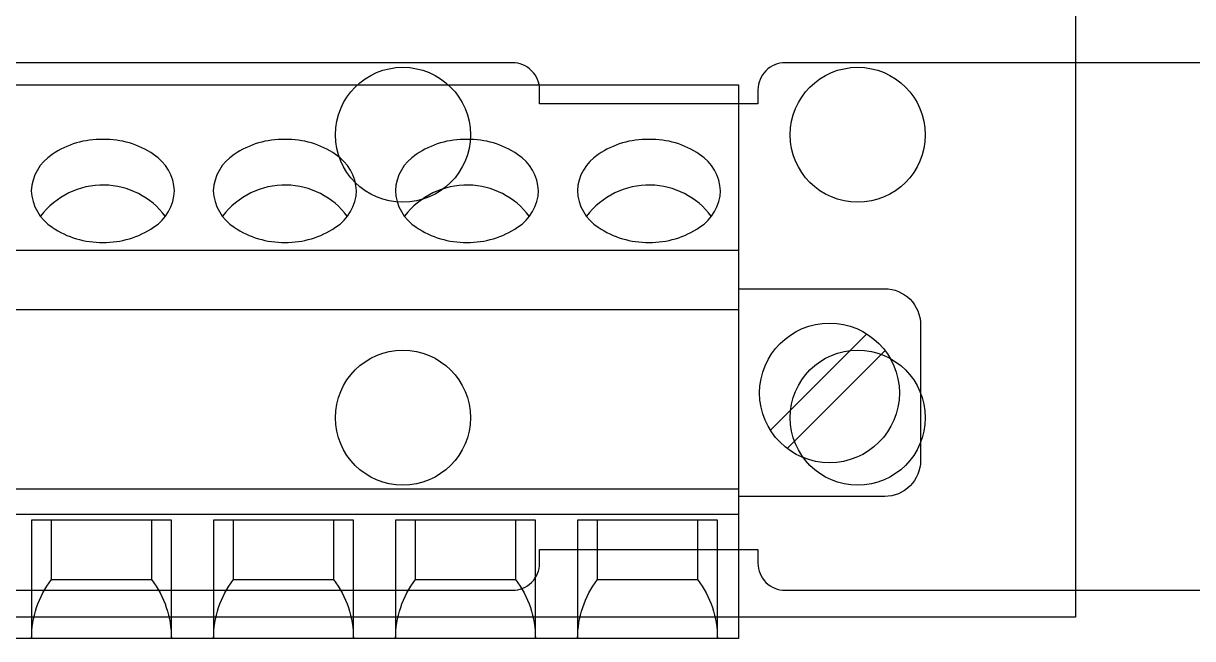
# Model space of a CAD drawing. Extents: x 0.5 to 35.5, y 0.5 to 23.5.
# Drawn here: x 30.141 to 31.426, y 8.076 to 8.752 of the extents above; entities that cross this region are included whole.
import ezdxf

# ---------------------------------------------------------------- set-up
doc = ezdxf.new("R2010")
doc.units = 0
doc.header["$MEASUREMENT"] = 0
for name, color, linetype in [('4_01__0-__EMPTY', 7, 'CONTINUOUS'), ('4_02__B-___3__DI___4__DO__', 7, 'CONTINUOUS'), ('4_03__1-___4__DI___4__DO__', 7, 'CONTINUOUS'), ('4_04__C-___4__DI___4__DO__', 7, 'CONTINUOUS'), ('4_05__D-___4__DI___3__DO__', 7, 'CONTINUOUS'), ('4_06__2A___8__FORM_A_DO', 7, 'CONTINUOUS'), ('4_07__2B___8__FORM_B_DO', 7, 'CONTINUOUS'), ('4_08__2C___8__DO__6__FORM_', 7, 'CONTINUOUS'), ('4_09__2D___8__DO__2__FORM_', 7, 'CONTINUOUS'), ('4_10__2G___8__DO__4__FORM_', 7, 'CONTINUOUS'), ('4_11__3-___8__DI', 7, 'CONTINUOUS'), ('4_12__4-___14__DI', 7, 'CONTINUOUS'), ('4_13__5-___8__AI', 7, 'CONTINUOUS'), ('4_14__6-___4__AI____4__AO', 7, 'CONTINUOUS'), ('4_15__77___8__AFDI', 7, 'CONTINUOUS')]:
    doc.layers.add(name, color=color, linetype=linetype)

msp = doc.modelspace()

# ---------------------------------------------------------------- linework, layer by layer
at = {"layer": '4_01__0-__EMPTY'}
for points in [[(31.8733, 8.7087), (30.9781, 8.7087, 0.414214), (30.9482, 8.6788), (30.9482, 8.6637), (30.7082, 8.6637), (30.7082, 8.6788, 0.414214), (30.6783, 8.7087), (29.7131, 8.7087, 0.414214)], [(29.7131, 8.1287), (30.6783, 8.1287, 0.414214), (30.7082, 8.1585), (30.7082, 8.1737), (30.9482, 8.1737), (30.9482, 8.1585, 0.414214), (30.9781, 8.1287), (31.8733, 8.1287, 0.414214)]]:
    msp.add_lwpolyline(points, format="xyb", dxfattribs=at)
at = {"layer": '4_02__B-___3__DI___4__DO__'}
msp.add_lwpolyline([(30.9268, 8.6843), (30.9268, 8.0756), (29.3268, 8.0756), (29.3268, 8.6843)], close=True, dxfattribs=at)
for points in [[(30.2841, 8.6079, 0.154167), (30.2284, 8.6245, 0.154167), (30.1727, 8.6079, 0.244062), (30.1497, 8.5679, 0.244061), (30.1727, 8.5278, 0.154167), (30.2284, 8.5112, 0.154167), (30.2841, 8.5278, 0.24406), (30.3071, 8.5679, 0.236767)], [(30.4841, 8.6079, 0.154167), (30.4284, 8.6245, 0.154167), (30.3727, 8.6079, 0.244062), (30.3497, 8.5679, 0.244061), (30.3727, 8.5278, 0.154167), (30.4284, 8.5112, 0.154167), (30.4841, 8.5278, 0.24406), (30.5071, 8.5679, 0.236767)], [(30.6841, 8.6079, 0.154167), (30.6284, 8.6245, 0.154167), (30.5727, 8.6079, 0.244062), (30.5497, 8.5679, 0.244061), (30.5727, 8.5278, 0.154167), (30.6284, 8.5112, 0.154167), (30.6841, 8.5278, 0.24406), (30.7071, 8.5679, 0.236767)], [(30.8841, 8.6079, 0.154167), (30.8284, 8.6245, 0.154167), (30.7727, 8.6079, 0.244062), (30.7497, 8.5679, 0.244061), (30.7727, 8.5278, 0.154167), (30.8284, 8.5112, 0.154167), (30.8841, 8.5278, 0.24406), (30.9071, 8.5679, 0.236767)]]:
    msp.add_lwpolyline(points, format="xyb", close=True, dxfattribs=at)
for points in [[(30.2972, 8.54, 0.005828), (30.2969, 8.54, 0.231198), (30.23, 8.5742, 0.240907), (30.1599, 8.54, 0.001746), (30.1597, 8.5398)], [(30.4972, 8.54, 0.005828), (30.4969, 8.54, 0.231198), (30.43, 8.5742, 0.240907), (30.3599, 8.54, 0.001746), (30.3597, 8.5398)], [(30.6972, 8.54, 0.005828), (30.6969, 8.54, 0.231198), (30.63, 8.5742, 0.240907), (30.5599, 8.54, 0.001746), (30.5597, 8.5398)], [(30.8972, 8.54, 0.005828), (30.8969, 8.54, 0.231198), (30.83, 8.5742, 0.240907), (30.7599, 8.54, 0.001746), (30.7597, 8.5398)], [(30.9268, 8.4602), (31.0874, 8.4602, -0.414214), (31.1268, 8.4208), (31.1268, 8.2713, -0.414214), (31.0875, 8.2319), (30.9268, 8.2319)], [(30.2819, 8.2057), (30.2819, 8.1406, -0.162987), (30.3036, 8.0756), (30.3036, 8.2057), (30.15, 8.2057), (30.15, 8.0756, -0.162853), (30.1717, 8.1406), (30.2819, 8.1406)], [(30.4819, 8.2057), (30.4819, 8.1406, -0.162987), (30.5036, 8.0756), (30.5036, 8.2057), (30.35, 8.2057), (30.35, 8.0756, -0.162853), (30.3717, 8.1406), (30.4819, 8.1406)], [(30.6819, 8.2057), (30.6819, 8.1406, -0.162987), (30.7036, 8.0756), (30.7036, 8.2057), (30.55, 8.2057), (30.55, 8.0756, -0.162853), (30.5717, 8.1406), (30.6819, 8.1406)], [(30.8819, 8.2057), (30.8819, 8.1406, -0.162987), (30.9036, 8.0756), (30.9036, 8.2057), (30.75, 8.2057), (30.75, 8.0756, -0.162853), (30.7717, 8.1406), (30.8819, 8.1406)]]:
    msp.add_lwpolyline(points, format="xyb", dxfattribs=at)
for points in [[(29.3268, 8.5028), (30.9268, 8.5028)], [(29.3268, 8.4373), (30.9268, 8.4373)], [(30.9619, 8.3047), (31.0679, 8.4106)], [(30.9803, 8.2847), (31.0879, 8.3922)], [(29.3268, 8.2402), (30.9268, 8.2402)], [(29.3268, 8.2124), (30.9268, 8.2124)], [(30.1717, 8.1406), (30.1717, 8.2057)], [(30.3717, 8.1406), (30.3717, 8.2057)], [(30.5717, 8.1406), (30.5717, 8.2057)], [(30.7717, 8.1406), (30.7717, 8.2057)]]:
    msp.add_lwpolyline(points, dxfattribs=at)
msp.add_circle((31.0268, 8.3457), 0.0768, dxfattribs=at)
at = {"layer": '4_03__1-___4__DI___4__DO__'}
msp.add_lwpolyline([(30.9268, 8.6843), (30.9268, 8.0756), (29.3268, 8.0756), (29.3268, 8.6843)], close=True, dxfattribs=at)
for points in [[(30.2841, 8.6079, 0.154167), (30.2284, 8.6245, 0.154167), (30.1727, 8.6079, 0.244062), (30.1497, 8.5679, 0.244061), (30.1727, 8.5278, 0.154167), (30.2284, 8.5112, 0.154167), (30.2841, 8.5278, 0.24406), (30.3071, 8.5679, 0.236767)], [(30.4841, 8.6079, 0.154167), (30.4284, 8.6245, 0.154167), (30.3727, 8.6079, 0.244062), (30.3497, 8.5679, 0.244061), (30.3727, 8.5278, 0.154167), (30.4284, 8.5112, 0.154167), (30.4841, 8.5278, 0.24406), (30.5071, 8.5679, 0.236767)], [(30.6841, 8.6079, 0.154167), (30.6284, 8.6245, 0.154167), (30.5727, 8.6079, 0.244062), (30.5497, 8.5679, 0.244061), (30.5727, 8.5278, 0.154167), (30.6284, 8.5112, 0.154167), (30.6841, 8.5278, 0.24406), (30.7071, 8.5679, 0.236767)], [(30.8841, 8.6079, 0.154167), (30.8284, 8.6245, 0.154167), (30.7727, 8.6079, 0.244062), (30.7497, 8.5679, 0.244061), (30.7727, 8.5278, 0.154167), (30.8284, 8.5112, 0.154167), (30.8841, 8.5278, 0.24406), (30.9071, 8.5679, 0.236767)]]:
    msp.add_lwpolyline(points, format="xyb", close=True, dxfattribs=at)
for points in [[(30.2972, 8.54, 0.005828), (30.2969, 8.54, 0.231198), (30.23, 8.5742, 0.240907), (30.1599, 8.54, 0.001746), (30.1597, 8.5398)], [(30.4972, 8.54, 0.005828), (30.4969, 8.54, 0.231198), (30.43, 8.5742, 0.240907), (30.3599, 8.54, 0.001746), (30.3597, 8.5398)], [(30.6972, 8.54, 0.005828), (30.6969, 8.54, 0.231198), (30.63, 8.5742, 0.240907), (30.5599, 8.54, 0.001746), (30.5597, 8.5398)], [(30.8972, 8.54, 0.005828), (30.8969, 8.54, 0.231198), (30.83, 8.5742, 0.240907), (30.7599, 8.54, 0.001746), (30.7597, 8.5398)], [(30.9268, 8.4602), (31.0874, 8.4602, -0.414214), (31.1268, 8.4208), (31.1268, 8.2713, -0.414214), (31.0875, 8.2319), (30.9268, 8.2319)], [(30.2819, 8.2057), (30.2819, 8.1406, -0.162987), (30.3036, 8.0756), (30.3036, 8.2057), (30.15, 8.2057), (30.15, 8.0756, -0.162853), (30.1717, 8.1406), (30.2819, 8.1406)], [(30.4819, 8.2057), (30.4819, 8.1406, -0.162987), (30.5036, 8.0756), (30.5036, 8.2057), (30.35, 8.2057), (30.35, 8.0756, -0.162853), (30.3717, 8.1406), (30.4819, 8.1406)], [(30.6819, 8.2057), (30.6819, 8.1406, -0.162987), (30.7036, 8.0756), (30.7036, 8.2057), (30.55, 8.2057), (30.55, 8.0756, -0.162853), (30.5717, 8.1406), (30.6819, 8.1406)], [(30.8819, 8.2057), (30.8819, 8.1406, -0.162987), (30.9036, 8.0756), (30.9036, 8.2057), (30.75, 8.2057), (30.75, 8.0756, -0.162853), (30.7717, 8.1406), (30.8819, 8.1406)]]:
    msp.add_lwpolyline(points, format="xyb", dxfattribs=at)
for points in [[(29.3268, 8.5028), (30.9268, 8.5028)], [(29.3268, 8.4373), (30.9268, 8.4373)], [(30.9619, 8.3047), (31.0679, 8.4106)], [(30.9803, 8.2847), (31.0879, 8.3922)], [(29.3268, 8.2402), (30.9268, 8.2402)], [(29.3268, 8.2124), (30.9268, 8.2124)], [(30.1717, 8.1406), (30.1717, 8.2057)], [(30.3717, 8.1406), (30.3717, 8.2057)], [(30.5717, 8.1406), (30.5717, 8.2057)], [(30.7717, 8.1406), (30.7717, 8.2057)]]:
    msp.add_lwpolyline(points, dxfattribs=at)
msp.add_circle((31.0268, 8.3457), 0.0768, dxfattribs=at)
at = {"layer": '4_04__C-___4__DI___4__DO__'}
msp.add_lwpolyline([(30.9268, 8.6843), (30.9268, 8.0756), (29.3268, 8.0756), (29.3268, 8.6843)], close=True, dxfattribs=at)
for points in [[(30.2841, 8.6079, 0.154167), (30.2284, 8.6245, 0.154167), (30.1727, 8.6079, 0.244062), (30.1497, 8.5679, 0.244061), (30.1727, 8.5278, 0.154167), (30.2284, 8.5112, 0.154167), (30.2841, 8.5278, 0.24406), (30.3071, 8.5679, 0.236767)], [(30.4841, 8.6079, 0.154167), (30.4284, 8.6245, 0.154167), (30.3727, 8.6079, 0.244062), (30.3497, 8.5679, 0.244061), (30.3727, 8.5278, 0.154167), (30.4284, 8.5112, 0.154167), (30.4841, 8.5278, 0.24406), (30.5071, 8.5679, 0.236767)], [(30.6841, 8.6079, 0.154167), (30.6284, 8.6245, 0.154167), (30.5727, 8.6079, 0.244062), (30.5497, 8.5679, 0.244061), (30.5727, 8.5278, 0.154167), (30.6284, 8.5112, 0.154167), (30.6841, 8.5278, 0.24406), (30.7071, 8.5679, 0.236767)], [(30.8841, 8.6079, 0.154167), (30.8284, 8.6245, 0.154167), (30.7727, 8.6079, 0.244062), (30.7497, 8.5679, 0.244061), (30.7727, 8.5278, 0.154167), (30.8284, 8.5112, 0.154167), (30.8841, 8.5278, 0.24406), (30.9071, 8.5679, 0.236767)]]:
    msp.add_lwpolyline(points, format="xyb", close=True, dxfattribs=at)
for points in [[(30.2972, 8.54, 0.005828), (30.2969, 8.54, 0.231198), (30.23, 8.5742, 0.240907), (30.1599, 8.54, 0.001746), (30.1597, 8.5398)], [(30.4972, 8.54, 0.005828), (30.4969, 8.54, 0.231198), (30.43, 8.5742, 0.240907), (30.3599, 8.54, 0.001746), (30.3597, 8.5398)], [(30.6972, 8.54, 0.005828), (30.6969, 8.54, 0.231198), (30.63, 8.5742, 0.240907), (30.5599, 8.54, 0.001746), (30.5597, 8.5398)], [(30.8972, 8.54, 0.005828), (30.8969, 8.54, 0.231198), (30.83, 8.5742, 0.240907), (30.7599, 8.54, 0.001746), (30.7597, 8.5398)], [(30.9268, 8.4602), (31.0874, 8.4602, -0.414214), (31.1268, 8.4208), (31.1268, 8.2713, -0.414214), (31.0875, 8.2319), (30.9268, 8.2319)], [(30.2819, 8.2057), (30.2819, 8.1406, -0.162987), (30.3036, 8.0756), (30.3036, 8.2057), (30.15, 8.2057), (30.15, 8.0756, -0.162853), (30.1717, 8.1406), (30.2819, 8.1406)], [(30.4819, 8.2057), (30.4819, 8.1406, -0.162987), (30.5036, 8.0756), (30.5036, 8.2057), (30.35, 8.2057), (30.35, 8.0756, -0.162853), (30.3717, 8.1406), (30.4819, 8.1406)], [(30.6819, 8.2057), (30.6819, 8.1406, -0.162987), (30.7036, 8.0756), (30.7036, 8.2057), (30.55, 8.2057), (30.55, 8.0756, -0.162853), (30.5717, 8.1406), (30.6819, 8.1406)], [(30.8819, 8.2057), (30.8819, 8.1406, -0.162987), (30.9036, 8.0756), (30.9036, 8.2057), (30.75, 8.2057), (30.75, 8.0756, -0.162853), (30.7717, 8.1406), (30.8819, 8.1406)]]:
    msp.add_lwpolyline(points, format="xyb", dxfattribs=at)
for points in [[(29.3268, 8.5028), (30.9268, 8.5028)], [(29.3268, 8.4373), (30.9268, 8.4373)], [(30.9619, 8.3047), (31.0679, 8.4106)], [(30.9803, 8.2847), (31.0879, 8.3922)], [(29.3268, 8.2402), (30.9268, 8.2402)], [(29.3268, 8.2124), (30.9268, 8.2124)], [(30.1717, 8.1406), (30.1717, 8.2057)], [(30.3717, 8.1406), (30.3717, 8.2057)], [(30.5717, 8.1406), (30.5717, 8.2057)], [(30.7717, 8.1406), (30.7717, 8.2057)]]:
    msp.add_lwpolyline(points, dxfattribs=at)
msp.add_circle((31.0268, 8.3457), 0.0768, dxfattribs=at)
at = {"layer": '4_05__D-___4__DI___3__DO__'}
msp.add_lwpolyline([(30.9268, 8.6843), (30.9268, 8.0756), (29.3268, 8.0756), (29.3268, 8.6843)], close=True, dxfattribs=at)
for points in [[(30.2841, 8.6079, 0.154167), (30.2284, 8.6245, 0.154167), (30.1727, 8.6079, 0.244062), (30.1497, 8.5679, 0.244061), (30.1727, 8.5278, 0.154167), (30.2284, 8.5112, 0.154167), (30.2841, 8.5278, 0.24406), (30.3071, 8.5679, 0.236767)], [(30.4841, 8.6079, 0.154167), (30.4284, 8.6245, 0.154167), (30.3727, 8.6079, 0.244062), (30.3497, 8.5679, 0.244061), (30.3727, 8.5278, 0.154167), (30.4284, 8.5112, 0.154167), (30.4841, 8.5278, 0.24406), (30.5071, 8.5679, 0.236767)], [(30.6841, 8.6079, 0.154167), (30.6284, 8.6245, 0.154167), (30.5727, 8.6079, 0.244062), (30.5497, 8.5679, 0.244061), (30.5727, 8.5278, 0.154167), (30.6284, 8.5112, 0.154167), (30.6841, 8.5278, 0.24406), (30.7071, 8.5679, 0.236767)], [(30.8841, 8.6079, 0.154167), (30.8284, 8.6245, 0.154167), (30.7727, 8.6079, 0.244062), (30.7497, 8.5679, 0.244061), (30.7727, 8.5278, 0.154167), (30.8284, 8.5112, 0.154167), (30.8841, 8.5278, 0.24406), (30.9071, 8.5679, 0.236767)]]:
    msp.add_lwpolyline(points, format="xyb", close=True, dxfattribs=at)
for points in [[(30.2972, 8.54, 0.005828), (30.2969, 8.54, 0.231198), (30.23, 8.5742, 0.240907), (30.1599, 8.54, 0.001746), (30.1597, 8.5398)], [(30.4972, 8.54, 0.005828), (30.4969, 8.54, 0.231198), (30.43, 8.5742, 0.240907), (30.3599, 8.54, 0.001746), (30.3597, 8.5398)], [(30.6972, 8.54, 0.005828), (30.6969, 8.54, 0.231198), (30.63, 8.5742, 0.240907), (30.5599, 8.54, 0.001746), (30.5597, 8.5398)], [(30.8972, 8.54, 0.005828), (30.8969, 8.54, 0.231198), (30.83, 8.5742, 0.240907), (30.7599, 8.54, 0.001746), (30.7597, 8.5398)], [(30.9268, 8.4602), (31.0874, 8.4602, -0.414214), (31.1268, 8.4208), (31.1268, 8.2713, -0.414214), (31.0875, 8.2319), (30.9268, 8.2319)], [(30.2819, 8.2057), (30.2819, 8.1406, -0.162987), (30.3036, 8.0756), (30.3036, 8.2057), (30.15, 8.2057), (30.15, 8.0756, -0.162853), (30.1717, 8.1406), (30.2819, 8.1406)], [(30.4819, 8.2057), (30.4819, 8.1406, -0.162987), (30.5036, 8.0756), (30.5036, 8.2057), (30.35, 8.2057), (30.35, 8.0756, -0.162853), (30.3717, 8.1406), (30.4819, 8.1406)], [(30.6819, 8.2057), (30.6819, 8.1406, -0.162987), (30.7036, 8.0756), (30.7036, 8.2057), (30.55, 8.2057), (30.55, 8.0756, -0.162853), (30.5717, 8.1406), (30.6819, 8.1406)], [(30.8819, 8.2057), (30.8819, 8.1406, -0.162987), (30.9036, 8.0756), (30.9036, 8.2057), (30.75, 8.2057), (30.75, 8.0756, -0.162853), (30.7717, 8.1406), (30.8819, 8.1406)]]:
    msp.add_lwpolyline(points, format="xyb", dxfattribs=at)
for points in [[(29.3268, 8.5028), (30.9268, 8.5028)], [(29.3268, 8.4373), (30.9268, 8.4373)], [(30.9619, 8.3047), (31.0679, 8.4106)], [(30.9803, 8.2847), (31.0879, 8.3922)], [(29.3268, 8.2402), (30.9268, 8.2402)], [(29.3268, 8.2124), (30.9268, 8.2124)]]:
    msp.add_lwpolyline(points, dxfattribs=at)
msp.add_circle((31.0268, 8.3457), 0.0768, dxfattribs=at)
at = {"layer": '4_06__2A___8__FORM_A_DO'}
msp.add_lwpolyline([(30.9268, 8.6843), (30.9268, 8.0756), (29.3268, 8.0756), (29.3268, 8.6843)], close=True, dxfattribs=at)
for points in [[(30.2841, 8.6079, 0.154167), (30.2284, 8.6245, 0.154167), (30.1727, 8.6079, 0.244062), (30.1497, 8.5679, 0.244061), (30.1727, 8.5278, 0.154167), (30.2284, 8.5112, 0.154167), (30.2841, 8.5278, 0.24406), (30.3071, 8.5679, 0.236767)], [(30.4841, 8.6079, 0.154167), (30.4284, 8.6245, 0.154167), (30.3727, 8.6079, 0.244062), (30.3497, 8.5679, 0.244061), (30.3727, 8.5278, 0.154167), (30.4284, 8.5112, 0.154167), (30.4841, 8.5278, 0.24406), (30.5071, 8.5679, 0.236767)], [(30.6841, 8.6079, 0.154167), (30.6284, 8.6245, 0.154167), (30.5727, 8.6079, 0.244062), (30.5497, 8.5679, 0.244061), (30.5727, 8.5278, 0.154167), (30.6284, 8.5112, 0.154167), (30.6841, 8.5278, 0.24406), (30.7071, 8.5679, 0.236767)], [(30.8841, 8.6079, 0.154167), (30.8284, 8.6245, 0.154167), (30.7727, 8.6079, 0.244062), (30.7497, 8.5679, 0.244061), (30.7727, 8.5278, 0.154167), (30.8284, 8.5112, 0.154167), (30.8841, 8.5278, 0.24406), (30.9071, 8.5679, 0.236767)]]:
    msp.add_lwpolyline(points, format="xyb", close=True, dxfattribs=at)
for points in [[(30.2972, 8.54, 0.005828), (30.2969, 8.54, 0.231198), (30.23, 8.5742, 0.240907), (30.1599, 8.54, 0.001746), (30.1597, 8.5398)], [(30.4972, 8.54, 0.005828), (30.4969, 8.54, 0.231198), (30.43, 8.5742, 0.240907), (30.3599, 8.54, 0.001746), (30.3597, 8.5398)], [(30.6972, 8.54, 0.005828), (30.6969, 8.54, 0.231198), (30.63, 8.5742, 0.240907), (30.5599, 8.54, 0.001746), (30.5597, 8.5398)], [(30.8972, 8.54, 0.005828), (30.8969, 8.54, 0.231198), (30.83, 8.5742, 0.240907), (30.7599, 8.54, 0.001746), (30.7597, 8.5398)], [(30.9268, 8.4602), (31.0874, 8.4602, -0.414214), (31.1268, 8.4208), (31.1268, 8.2713, -0.414214), (31.0875, 8.2319), (30.9268, 8.2319)], [(30.2819, 8.2057), (30.2819, 8.1406, -0.162987), (30.3036, 8.0756), (30.3036, 8.2057), (30.15, 8.2057), (30.15, 8.0756, -0.162853), (30.1717, 8.1406), (30.2819, 8.1406)], [(30.4819, 8.2057), (30.4819, 8.1406, -0.162987), (30.5036, 8.0756), (30.5036, 8.2057), (30.35, 8.2057), (30.35, 8.0756, -0.162853), (30.3717, 8.1406), (30.4819, 8.1406)], [(30.6819, 8.2057), (30.6819, 8.1406, -0.162987), (30.7036, 8.0756), (30.7036, 8.2057), (30.55, 8.2057), (30.55, 8.0756, -0.162853), (30.5717, 8.1406), (30.6819, 8.1406)], [(30.8819, 8.2057), (30.8819, 8.1406, -0.162987), (30.9036, 8.0756), (30.9036, 8.2057), (30.75, 8.2057), (30.75, 8.0756, -0.162853), (30.7717, 8.1406), (30.8819, 8.1406)]]:
    msp.add_lwpolyline(points, format="xyb", dxfattribs=at)
for points in [[(29.3268, 8.5028), (30.9268, 8.5028)], [(29.3268, 8.4373), (30.9268, 8.4373)], [(30.9619, 8.3047), (31.0679, 8.4106)], [(30.9803, 8.2847), (31.0879, 8.3922)], [(29.3268, 8.2402), (30.9268, 8.2402)], [(29.3268, 8.2124), (30.9268, 8.2124)]]:
    msp.add_lwpolyline(points, dxfattribs=at)
msp.add_circle((31.0268, 8.3457), 0.0768, dxfattribs=at)
at = {"layer": '4_07__2B___8__FORM_B_DO'}
msp.add_lwpolyline([(30.9268, 8.6843), (30.9268, 8.0756), (29.3268, 8.0756), (29.3268, 8.6843)], close=True, dxfattribs=at)
for points in [[(30.2841, 8.6079, 0.154167), (30.2284, 8.6245, 0.154167), (30.1727, 8.6079, 0.244062), (30.1497, 8.5679, 0.244061), (30.1727, 8.5278, 0.154167), (30.2284, 8.5112, 0.154167), (30.2841, 8.5278, 0.24406), (30.3071, 8.5679, 0.236767)], [(30.4841, 8.6079, 0.154167), (30.4284, 8.6245, 0.154167), (30.3727, 8.6079, 0.244062), (30.3497, 8.5679, 0.244061), (30.3727, 8.5278, 0.154167), (30.4284, 8.5112, 0.154167), (30.4841, 8.5278, 0.24406), (30.5071, 8.5679, 0.236767)], [(30.6841, 8.6079, 0.154167), (30.6284, 8.6245, 0.154167), (30.5727, 8.6079, 0.244062), (30.5497, 8.5679, 0.244061), (30.5727, 8.5278, 0.154167), (30.6284, 8.5112, 0.154167), (30.6841, 8.5278, 0.24406), (30.7071, 8.5679, 0.236767)], [(30.8841, 8.6079, 0.154167), (30.8284, 8.6245, 0.154167), (30.7727, 8.6079, 0.244062), (30.7497, 8.5679, 0.244061), (30.7727, 8.5278, 0.154167), (30.8284, 8.5112, 0.154167), (30.8841, 8.5278, 0.24406), (30.9071, 8.5679, 0.236767)]]:
    msp.add_lwpolyline(points, format="xyb", close=True, dxfattribs=at)
for points in [[(30.2972, 8.54, 0.005828), (30.2969, 8.54, 0.231198), (30.23, 8.5742, 0.240907), (30.1599, 8.54, 0.001746), (30.1597, 8.5398)], [(30.4972, 8.54, 0.005828), (30.4969, 8.54, 0.231198), (30.43, 8.5742, 0.240907), (30.3599, 8.54, 0.001746), (30.3597, 8.5398)], [(30.6972, 8.54, 0.005828), (30.6969, 8.54, 0.231198), (30.63, 8.5742, 0.240907), (30.5599, 8.54, 0.001746), (30.5597, 8.5398)], [(30.8972, 8.54, 0.005828), (30.8969, 8.54, 0.231198), (30.83, 8.5742, 0.240907), (30.7599, 8.54, 0.001746), (30.7597, 8.5398)], [(30.9268, 8.4602), (31.0874, 8.4602, -0.414214), (31.1268, 8.4208), (31.1268, 8.2713, -0.414214), (31.0875, 8.2319), (30.9268, 8.2319)], [(30.2819, 8.2057), (30.2819, 8.1406, -0.162987), (30.3036, 8.0756), (30.3036, 8.2057), (30.15, 8.2057), (30.15, 8.0756, -0.162853), (30.1717, 8.1406), (30.2819, 8.1406)], [(30.4819, 8.2057), (30.4819, 8.1406, -0.162987), (30.5036, 8.0756), (30.5036, 8.2057), (30.35, 8.2057), (30.35, 8.0756, -0.162853), (30.3717, 8.1406), (30.4819, 8.1406)], [(30.6819, 8.2057), (30.6819, 8.1406, -0.162987), (30.7036, 8.0756), (30.7036, 8.2057), (30.55, 8.2057), (30.55, 8.0756, -0.162853), (30.5717, 8.1406), (30.6819, 8.1406)], [(30.8819, 8.2057), (30.8819, 8.1406, -0.162987), (30.9036, 8.0756), (30.9036, 8.2057), (30.75, 8.2057), (30.75, 8.0756, -0.162853), (30.7717, 8.1406), (30.8819, 8.1406)]]:
    msp.add_lwpolyline(points, format="xyb", dxfattribs=at)
for points in [[(29.3268, 8.5028), (30.9268, 8.5028)], [(29.3268, 8.4373), (30.9268, 8.4373)], [(30.9619, 8.3047), (31.0679, 8.4106)], [(30.9803, 8.2847), (31.0879, 8.3922)], [(29.3268, 8.2402), (30.9268, 8.2402)], [(29.3268, 8.2124), (30.9268, 8.2124)]]:
    msp.add_lwpolyline(points, dxfattribs=at)
msp.add_circle((31.0268, 8.3457), 0.0768, dxfattribs=at)
at = {"layer": '4_08__2C___8__DO__6__FORM_'}
msp.add_lwpolyline([(30.9268, 8.6843), (30.9268, 8.0756), (29.3268, 8.0756), (29.3268, 8.6843)], close=True, dxfattribs=at)
for points in [[(30.2841, 8.6079, 0.154167), (30.2284, 8.6245, 0.154167), (30.1727, 8.6079, 0.244062), (30.1497, 8.5679, 0.244061), (30.1727, 8.5278, 0.154167), (30.2284, 8.5112, 0.154167), (30.2841, 8.5278, 0.24406), (30.3071, 8.5679, 0.236767)], [(30.4841, 8.6079, 0.154167), (30.4284, 8.6245, 0.154167), (30.3727, 8.6079, 0.244062), (30.3497, 8.5679, 0.244061), (30.3727, 8.5278, 0.154167), (30.4284, 8.5112, 0.154167), (30.4841, 8.5278, 0.24406), (30.5071, 8.5679, 0.236767)], [(30.6841, 8.6079, 0.154167), (30.6284, 8.6245, 0.154167), (30.5727, 8.6079, 0.244062), (30.5497, 8.5679, 0.244061), (30.5727, 8.5278, 0.154167), (30.6284, 8.5112, 0.154167), (30.6841, 8.5278, 0.24406), (30.7071, 8.5679, 0.236767)], [(30.8841, 8.6079, 0.154167), (30.8284, 8.6245, 0.154167), (30.7727, 8.6079, 0.244062), (30.7497, 8.5679, 0.244061), (30.7727, 8.5278, 0.154167), (30.8284, 8.5112, 0.154167), (30.8841, 8.5278, 0.24406), (30.9071, 8.5679, 0.236767)]]:
    msp.add_lwpolyline(points, format="xyb", close=True, dxfattribs=at)
for points in [[(30.2972, 8.54, 0.005828), (30.2969, 8.54, 0.231198), (30.23, 8.5742, 0.240907), (30.1599, 8.54, 0.001746), (30.1597, 8.5398)], [(30.4972, 8.54, 0.005828), (30.4969, 8.54, 0.231198), (30.43, 8.5742, 0.240907), (30.3599, 8.54, 0.001746), (30.3597, 8.5398)], [(30.6972, 8.54, 0.005828), (30.6969, 8.54, 0.231198), (30.63, 8.5742, 0.240907), (30.5599, 8.54, 0.001746), (30.5597, 8.5398)], [(30.8972, 8.54, 0.005828), (30.8969, 8.54, 0.231198), (30.83, 8.5742, 0.240907), (30.7599, 8.54, 0.001746), (30.7597, 8.5398)], [(30.9268, 8.4602), (31.0874, 8.4602, -0.414214), (31.1268, 8.4208), (31.1268, 8.2713, -0.414214), (31.0875, 8.2319), (30.9268, 8.2319)], [(30.2819, 8.2057), (30.2819, 8.1406, -0.162987), (30.3036, 8.0756), (30.3036, 8.2057), (30.15, 8.2057), (30.15, 8.0756, -0.162853), (30.1717, 8.1406), (30.2819, 8.1406)], [(30.4819, 8.2057), (30.4819, 8.1406, -0.162987), (30.5036, 8.0756), (30.5036, 8.2057), (30.35, 8.2057), (30.35, 8.0756, -0.162853), (30.3717, 8.1406), (30.4819, 8.1406)], [(30.6819, 8.2057), (30.6819, 8.1406, -0.162987), (30.7036, 8.0756), (30.7036, 8.2057), (30.55, 8.2057), (30.55, 8.0756, -0.162853), (30.5717, 8.1406), (30.6819, 8.1406)], [(30.8819, 8.2057), (30.8819, 8.1406, -0.162987), (30.9036, 8.0756), (30.9036, 8.2057), (30.75, 8.2057), (30.75, 8.0756, -0.162853), (30.7717, 8.1406), (30.8819, 8.1406)]]:
    msp.add_lwpolyline(points, format="xyb", dxfattribs=at)
for points in [[(29.3268, 8.5028), (30.9268, 8.5028)], [(29.3268, 8.4373), (30.9268, 8.4373)], [(30.9619, 8.3047), (31.0679, 8.4106)], [(30.9803, 8.2847), (31.0879, 8.3922)], [(29.3268, 8.2402), (30.9268, 8.2402)], [(29.3268, 8.2124), (30.9268, 8.2124)]]:
    msp.add_lwpolyline(points, dxfattribs=at)
msp.add_circle((31.0268, 8.3457), 0.0768, dxfattribs=at)
at = {"layer": '4_09__2D___8__DO__2__FORM_'}
msp.add_lwpolyline([(30.9268, 8.6843), (30.9268, 8.0756), (29.3268, 8.0756), (29.3268, 8.6843)], close=True, dxfattribs=at)
for points in [[(30.2841, 8.6079, 0.154167), (30.2284, 8.6245, 0.154167), (30.1727, 8.6079, 0.244062), (30.1497, 8.5679, 0.244061), (30.1727, 8.5278, 0.154167), (30.2284, 8.5112, 0.154167), (30.2841, 8.5278, 0.24406), (30.3071, 8.5679, 0.236767)], [(30.4841, 8.6079, 0.154167), (30.4284, 8.6245, 0.154167), (30.3727, 8.6079, 0.244062), (30.3497, 8.5679, 0.244061), (30.3727, 8.5278, 0.154167), (30.4284, 8.5112, 0.154167), (30.4841, 8.5278, 0.24406), (30.5071, 8.5679, 0.236767)], [(30.6841, 8.6079, 0.154167), (30.6284, 8.6245, 0.154167), (30.5727, 8.6079, 0.244062), (30.5497, 8.5679, 0.244061), (30.5727, 8.5278, 0.154167), (30.6284, 8.5112, 0.154167), (30.6841, 8.5278, 0.24406), (30.7071, 8.5679, 0.236767)], [(30.8841, 8.6079, 0.154167), (30.8284, 8.6245, 0.154167), (30.7727, 8.6079, 0.244062), (30.7497, 8.5679, 0.244061), (30.7727, 8.5278, 0.154167), (30.8284, 8.5112, 0.154167), (30.8841, 8.5278, 0.24406), (30.9071, 8.5679, 0.236767)]]:
    msp.add_lwpolyline(points, format="xyb", close=True, dxfattribs=at)
for points in [[(30.2972, 8.54, 0.005828), (30.2969, 8.54, 0.231198), (30.23, 8.5742, 0.240907), (30.1599, 8.54, 0.001746), (30.1597, 8.5398)], [(30.4972, 8.54, 0.005828), (30.4969, 8.54, 0.231198), (30.43, 8.5742, 0.240907), (30.3599, 8.54, 0.001746), (30.3597, 8.5398)], [(30.6972, 8.54, 0.005828), (30.6969, 8.54, 0.231198), (30.63, 8.5742, 0.240907), (30.5599, 8.54, 0.001746), (30.5597, 8.5398)], [(30.8972, 8.54, 0.005828), (30.8969, 8.54, 0.231198), (30.83, 8.5742, 0.240907), (30.7599, 8.54, 0.001746), (30.7597, 8.5398)], [(30.9268, 8.4602), (31.0874, 8.4602, -0.414214), (31.1268, 8.4208), (31.1268, 8.2713, -0.414214), (31.0875, 8.2319), (30.9268, 8.2319)], [(30.2819, 8.2057), (30.2819, 8.1406, -0.162987), (30.3036, 8.0756), (30.3036, 8.2057), (30.15, 8.2057), (30.15, 8.0756, -0.162853), (30.1717, 8.1406), (30.2819, 8.1406)], [(30.4819, 8.2057), (30.4819, 8.1406, -0.162987), (30.5036, 8.0756), (30.5036, 8.2057), (30.35, 8.2057), (30.35, 8.0756, -0.162853), (30.3717, 8.1406), (30.4819, 8.1406)], [(30.6819, 8.2057), (30.6819, 8.1406, -0.162987), (30.7036, 8.0756), (30.7036, 8.2057), (30.55, 8.2057), (30.55, 8.0756, -0.162853), (30.5717, 8.1406), (30.6819, 8.1406)], [(30.8819, 8.2057), (30.8819, 8.1406, -0.162987), (30.9036, 8.0756), (30.9036, 8.2057), (30.75, 8.2057), (30.75, 8.0756, -0.162853), (30.7717, 8.1406), (30.8819, 8.1406)]]:
    msp.add_lwpolyline(points, format="xyb", dxfattribs=at)
for points in [[(29.3268, 8.5028), (30.9268, 8.5028)], [(29.3268, 8.4373), (30.9268, 8.4373)], [(30.9619, 8.3047), (31.0679, 8.4106)], [(30.9803, 8.2847), (31.0879, 8.3922)], [(29.3268, 8.2402), (30.9268, 8.2402)], [(29.3268, 8.2124), (30.9268, 8.2124)]]:
    msp.add_lwpolyline(points, dxfattribs=at)
msp.add_circle((31.0268, 8.3457), 0.0768, dxfattribs=at)
at = {"layer": '4_10__2G___8__DO__4__FORM_'}
msp.add_lwpolyline([(30.9268, 8.6843), (30.9268, 8.0756), (29.3268, 8.0756), (29.3268, 8.6843)], close=True, dxfattribs=at)
for points in [[(30.2841, 8.6079, 0.154167), (30.2284, 8.6245, 0.154167), (30.1727, 8.6079, 0.244062), (30.1497, 8.5679, 0.244061), (30.1727, 8.5278, 0.154167), (30.2284, 8.5112, 0.154167), (30.2841, 8.5278, 0.24406), (30.3071, 8.5679, 0.236767)], [(30.4841, 8.6079, 0.154167), (30.4284, 8.6245, 0.154167), (30.3727, 8.6079, 0.244062), (30.3497, 8.5679, 0.244061), (30.3727, 8.5278, 0.154167), (30.4284, 8.5112, 0.154167), (30.4841, 8.5278, 0.24406), (30.5071, 8.5679, 0.236767)], [(30.6841, 8.6079, 0.154167), (30.6284, 8.6245, 0.154167), (30.5727, 8.6079, 0.244062), (30.5497, 8.5679, 0.244061), (30.5727, 8.5278, 0.154167), (30.6284, 8.5112, 0.154167), (30.6841, 8.5278, 0.24406), (30.7071, 8.5679, 0.236767)], [(30.8841, 8.6079, 0.154167), (30.8284, 8.6245, 0.154167), (30.7727, 8.6079, 0.244062), (30.7497, 8.5679, 0.244061), (30.7727, 8.5278, 0.154167), (30.8284, 8.5112, 0.154167), (30.8841, 8.5278, 0.24406), (30.9071, 8.5679, 0.236767)]]:
    msp.add_lwpolyline(points, format="xyb", close=True, dxfattribs=at)
for points in [[(30.2972, 8.54, 0.005828), (30.2969, 8.54, 0.231198), (30.23, 8.5742, 0.240907), (30.1599, 8.54, 0.001746), (30.1597, 8.5398)], [(30.4972, 8.54, 0.005828), (30.4969, 8.54, 0.231198), (30.43, 8.5742, 0.240907), (30.3599, 8.54, 0.001746), (30.3597, 8.5398)], [(30.6972, 8.54, 0.005828), (30.6969, 8.54, 0.231198), (30.63, 8.5742, 0.240907), (30.5599, 8.54, 0.001746), (30.5597, 8.5398)], [(30.8972, 8.54, 0.005828), (30.8969, 8.54, 0.231198), (30.83, 8.5742, 0.240907), (30.7599, 8.54, 0.001746), (30.7597, 8.5398)], [(30.9268, 8.4602), (31.0874, 8.4602, -0.414214), (31.1268, 8.4208), (31.1268, 8.2713, -0.414214), (31.0875, 8.2319), (30.9268, 8.2319)], [(30.2819, 8.2057), (30.2819, 8.1406, -0.162987), (30.3036, 8.0756), (30.3036, 8.2057), (30.15, 8.2057), (30.15, 8.0756, -0.162853), (30.1717, 8.1406), (30.2819, 8.1406)], [(30.4819, 8.2057), (30.4819, 8.1406, -0.162987), (30.5036, 8.0756), (30.5036, 8.2057), (30.35, 8.2057), (30.35, 8.0756, -0.162853), (30.3717, 8.1406), (30.4819, 8.1406)], [(30.6819, 8.2057), (30.6819, 8.1406, -0.162987), (30.7036, 8.0756), (30.7036, 8.2057), (30.55, 8.2057), (30.55, 8.0756, -0.162853), (30.5717, 8.1406), (30.6819, 8.1406)], [(30.8819, 8.2057), (30.8819, 8.1406, -0.162987), (30.9036, 8.0756), (30.9036, 8.2057), (30.75, 8.2057), (30.75, 8.0756, -0.162853), (30.7717, 8.1406), (30.8819, 8.1406)]]:
    msp.add_lwpolyline(points, format="xyb", dxfattribs=at)
for points in [[(29.3268, 8.5028), (30.9268, 8.5028)], [(29.3268, 8.4373), (30.9268, 8.4373)], [(30.9619, 8.3047), (31.0679, 8.4106)], [(30.9803, 8.2847), (31.0879, 8.3922)], [(29.3268, 8.2402), (30.9268, 8.2402)], [(29.3268, 8.2124), (30.9268, 8.2124)]]:
    msp.add_lwpolyline(points, dxfattribs=at)
msp.add_circle((31.0268, 8.3457), 0.0768, dxfattribs=at)
at = {"layer": '4_11__3-___8__DI'}
msp.add_lwpolyline([(30.9268, 8.6843), (30.9268, 8.0756), (29.3268, 8.0756), (29.3268, 8.6843)], close=True, dxfattribs=at)
for points in [[(30.2841, 8.6079, 0.154167), (30.2284, 8.6245, 0.154167), (30.1727, 8.6079, 0.244062), (30.1497, 8.5679, 0.244061), (30.1727, 8.5278, 0.154167), (30.2284, 8.5112, 0.154167), (30.2841, 8.5278, 0.24406), (30.3071, 8.5679, 0.236767)], [(30.4841, 8.6079, 0.154167), (30.4284, 8.6245, 0.154167), (30.3727, 8.6079, 0.244062), (30.3497, 8.5679, 0.244061), (30.3727, 8.5278, 0.154167), (30.4284, 8.5112, 0.154167), (30.4841, 8.5278, 0.24406), (30.5071, 8.5679, 0.236767)], [(30.6841, 8.6079, 0.154167), (30.6284, 8.6245, 0.154167), (30.5727, 8.6079, 0.244062), (30.5497, 8.5679, 0.244061), (30.5727, 8.5278, 0.154167), (30.6284, 8.5112, 0.154167), (30.6841, 8.5278, 0.24406), (30.7071, 8.5679, 0.236767)], [(30.8841, 8.6079, 0.154167), (30.8284, 8.6245, 0.154167), (30.7727, 8.6079, 0.244062), (30.7497, 8.5679, 0.244061), (30.7727, 8.5278, 0.154167), (30.8284, 8.5112, 0.154167), (30.8841, 8.5278, 0.24406), (30.9071, 8.5679, 0.236767)]]:
    msp.add_lwpolyline(points, format="xyb", close=True, dxfattribs=at)
for points in [[(30.2972, 8.54, 0.005828), (30.2969, 8.54, 0.231198), (30.23, 8.5742, 0.240907), (30.1599, 8.54, 0.001746), (30.1597, 8.5398)], [(30.4972, 8.54, 0.005828), (30.4969, 8.54, 0.231198), (30.43, 8.5742, 0.240907), (30.3599, 8.54, 0.001746), (30.3597, 8.5398)], [(30.6972, 8.54, 0.005828), (30.6969, 8.54, 0.231198), (30.63, 8.5742, 0.240907), (30.5599, 8.54, 0.001746), (30.5597, 8.5398)], [(30.8972, 8.54, 0.005828), (30.8969, 8.54, 0.231198), (30.83, 8.5742, 0.240907), (30.7599, 8.54, 0.001746), (30.7597, 8.5398)], [(30.9268, 8.4602), (31.0874, 8.4602, -0.414214), (31.1268, 8.4208), (31.1268, 8.2713, -0.414214), (31.0875, 8.2319), (30.9268, 8.2319)], [(30.2819, 8.2057), (30.2819, 8.1406, -0.162987), (30.3036, 8.0756), (30.3036, 8.2057), (30.15, 8.2057), (30.15, 8.0756, -0.162853), (30.1717, 8.1406), (30.2819, 8.1406)], [(30.4819, 8.2057), (30.4819, 8.1406, -0.162987), (30.5036, 8.0756), (30.5036, 8.2057), (30.35, 8.2057), (30.35, 8.0756, -0.162853), (30.3717, 8.1406), (30.4819, 8.1406)], [(30.6819, 8.2057), (30.6819, 8.1406, -0.162987), (30.7036, 8.0756), (30.7036, 8.2057), (30.55, 8.2057), (30.55, 8.0756, -0.162853), (30.5717, 8.1406), (30.6819, 8.1406)], [(30.8819, 8.2057), (30.8819, 8.1406, -0.162987), (30.9036, 8.0756), (30.9036, 8.2057), (30.75, 8.2057), (30.75, 8.0756, -0.162853), (30.7717, 8.1406), (30.8819, 8.1406)]]:
    msp.add_lwpolyline(points, format="xyb", dxfattribs=at)
for points in [[(29.3268, 8.5028), (30.9268, 8.5028)], [(29.3268, 8.4373), (30.9268, 8.4373)], [(30.9619, 8.3047), (31.0679, 8.4106)], [(30.9803, 8.2847), (31.0879, 8.3922)], [(29.3268, 8.2402), (30.9268, 8.2402)], [(29.3268, 8.2124), (30.9268, 8.2124)]]:
    msp.add_lwpolyline(points, dxfattribs=at)
msp.add_circle((31.0268, 8.3457), 0.0768, dxfattribs=at)
at = {"layer": '4_12__4-___14__DI'}
msp.add_lwpolyline([(30.9268, 8.6843), (30.9268, 8.0756), (29.3268, 8.0756), (29.3268, 8.6843)], close=True, dxfattribs=at)
for points in [[(30.2841, 8.6079, 0.154167), (30.2284, 8.6245, 0.154167), (30.1727, 8.6079, 0.244062), (30.1497, 8.5679, 0.244061), (30.1727, 8.5278, 0.154167), (30.2284, 8.5112, 0.154167), (30.2841, 8.5278, 0.24406), (30.3071, 8.5679, 0.236767)], [(30.4841, 8.6079, 0.154167), (30.4284, 8.6245, 0.154167), (30.3727, 8.6079, 0.244062), (30.3497, 8.5679, 0.244061), (30.3727, 8.5278, 0.154167), (30.4284, 8.5112, 0.154167), (30.4841, 8.5278, 0.24406), (30.5071, 8.5679, 0.236767)], [(30.6841, 8.6079, 0.154167), (30.6284, 8.6245, 0.154167), (30.5727, 8.6079, 0.244062), (30.5497, 8.5679, 0.244061), (30.5727, 8.5278, 0.154167), (30.6284, 8.5112, 0.154167), (30.6841, 8.5278, 0.24406), (30.7071, 8.5679, 0.236767)], [(30.8841, 8.6079, 0.154167), (30.8284, 8.6245, 0.154167), (30.7727, 8.6079, 0.244062), (30.7497, 8.5679, 0.244061), (30.7727, 8.5278, 0.154167), (30.8284, 8.5112, 0.154167), (30.8841, 8.5278, 0.24406), (30.9071, 8.5679, 0.236767)]]:
    msp.add_lwpolyline(points, format="xyb", close=True, dxfattribs=at)
for points in [[(30.2972, 8.54, 0.005828), (30.2969, 8.54, 0.231198), (30.23, 8.5742, 0.240907), (30.1599, 8.54, 0.001746), (30.1597, 8.5398)], [(30.4972, 8.54, 0.005828), (30.4969, 8.54, 0.231198), (30.43, 8.5742, 0.240907), (30.3599, 8.54, 0.001746), (30.3597, 8.5398)], [(30.6972, 8.54, 0.005828), (30.6969, 8.54, 0.231198), (30.63, 8.5742, 0.240907), (30.5599, 8.54, 0.001746), (30.5597, 8.5398)], [(30.8972, 8.54, 0.005828), (30.8969, 8.54, 0.231198), (30.83, 8.5742, 0.240907), (30.7599, 8.54, 0.001746), (30.7597, 8.5398)], [(30.9268, 8.4602), (31.0874, 8.4602, -0.414214), (31.1268, 8.4208), (31.1268, 8.2713, -0.414214), (31.0875, 8.2319), (30.9268, 8.2319)], [(30.2819, 8.2057), (30.2819, 8.1406, -0.162987), (30.3036, 8.0756), (30.3036, 8.2057), (30.15, 8.2057), (30.15, 8.0756, -0.162853), (30.1717, 8.1406), (30.2819, 8.1406)], [(30.4819, 8.2057), (30.4819, 8.1406, -0.162987), (30.5036, 8.0756), (30.5036, 8.2057), (30.35, 8.2057), (30.35, 8.0756, -0.162853), (30.3717, 8.1406), (30.4819, 8.1406)], [(30.6819, 8.2057), (30.6819, 8.1406, -0.162987), (30.7036, 8.0756), (30.7036, 8.2057), (30.55, 8.2057), (30.55, 8.0756, -0.162853), (30.5717, 8.1406), (30.6819, 8.1406)], [(30.8819, 8.2057), (30.8819, 8.1406, -0.162987), (30.9036, 8.0756), (30.9036, 8.2057), (30.75, 8.2057), (30.75, 8.0756, -0.162853), (30.7717, 8.1406), (30.8819, 8.1406)]]:
    msp.add_lwpolyline(points, format="xyb", dxfattribs=at)
for points in [[(29.3268, 8.5028), (30.9268, 8.5028)], [(29.3268, 8.4373), (30.9268, 8.4373)], [(30.9619, 8.3047), (31.0679, 8.4106)], [(30.9803, 8.2847), (31.0879, 8.3922)], [(29.3268, 8.2402), (30.9268, 8.2402)], [(29.3268, 8.2124), (30.9268, 8.2124)]]:
    msp.add_lwpolyline(points, dxfattribs=at)
msp.add_circle((31.0268, 8.3457), 0.0768, dxfattribs=at)
at = {"layer": '4_13__5-___8__AI'}
msp.add_lwpolyline([(30.9268, 8.6843), (30.9268, 8.0756), (29.3268, 8.0756), (29.3268, 8.6843)], close=True, dxfattribs=at)
for points in [[(30.2841, 8.6079, 0.154167), (30.2284, 8.6245, 0.154167), (30.1727, 8.6079, 0.244062), (30.1497, 8.5679, 0.244061), (30.1727, 8.5278, 0.154167), (30.2284, 8.5112, 0.154167), (30.2841, 8.5278, 0.24406), (30.3071, 8.5679, 0.236767)], [(30.4841, 8.6079, 0.154167), (30.4284, 8.6245, 0.154167), (30.3727, 8.6079, 0.244062), (30.3497, 8.5679, 0.244061), (30.3727, 8.5278, 0.154167), (30.4284, 8.5112, 0.154167), (30.4841, 8.5278, 0.24406), (30.5071, 8.5679, 0.236767)], [(30.6841, 8.6079, 0.154167), (30.6284, 8.6245, 0.154167), (30.5727, 8.6079, 0.244062), (30.5497, 8.5679, 0.244061), (30.5727, 8.5278, 0.154167), (30.6284, 8.5112, 0.154167), (30.6841, 8.5278, 0.24406), (30.7071, 8.5679, 0.236767)], [(30.8841, 8.6079, 0.154167), (30.8284, 8.6245, 0.154167), (30.7727, 8.6079, 0.244062), (30.7497, 8.5679, 0.244061), (30.7727, 8.5278, 0.154167), (30.8284, 8.5112, 0.154167), (30.8841, 8.5278, 0.24406), (30.9071, 8.5679, 0.236767)]]:
    msp.add_lwpolyline(points, format="xyb", close=True, dxfattribs=at)
for points in [[(30.2972, 8.54, 0.005828), (30.2969, 8.54, 0.231198), (30.23, 8.5742, 0.240907), (30.1599, 8.54, 0.001746), (30.1597, 8.5398)], [(30.4972, 8.54, 0.005828), (30.4969, 8.54, 0.231198), (30.43, 8.5742, 0.240907), (30.3599, 8.54, 0.001746), (30.3597, 8.5398)], [(30.6972, 8.54, 0.005828), (30.6969, 8.54, 0.231198), (30.63, 8.5742, 0.240907), (30.5599, 8.54, 0.001746), (30.5597, 8.5398)], [(30.8972, 8.54, 0.005828), (30.8969, 8.54, 0.231198), (30.83, 8.5742, 0.240907), (30.7599, 8.54, 0.001746), (30.7597, 8.5398)], [(30.9268, 8.4602), (31.0874, 8.4602, -0.414214), (31.1268, 8.4208), (31.1268, 8.2713, -0.414214), (31.0875, 8.2319), (30.9268, 8.2319)], [(30.2819, 8.2057), (30.2819, 8.1406, -0.162987), (30.3036, 8.0756), (30.3036, 8.2057), (30.15, 8.2057), (30.15, 8.0756, -0.162853), (30.1717, 8.1406), (30.2819, 8.1406)], [(30.4819, 8.2057), (30.4819, 8.1406, -0.162987), (30.5036, 8.0756), (30.5036, 8.2057), (30.35, 8.2057), (30.35, 8.0756, -0.162853), (30.3717, 8.1406), (30.4819, 8.1406)], [(30.6819, 8.2057), (30.6819, 8.1406, -0.162987), (30.7036, 8.0756), (30.7036, 8.2057), (30.55, 8.2057), (30.55, 8.0756, -0.162853), (30.5717, 8.1406), (30.6819, 8.1406)], [(30.8819, 8.2057), (30.8819, 8.1406, -0.162987), (30.9036, 8.0756), (30.9036, 8.2057), (30.75, 8.2057), (30.75, 8.0756, -0.162853), (30.7717, 8.1406), (30.8819, 8.1406)]]:
    msp.add_lwpolyline(points, format="xyb", dxfattribs=at)
for points in [[(29.3268, 8.5028), (30.9268, 8.5028)], [(29.3268, 8.4373), (30.9268, 8.4373)], [(30.9619, 8.3047), (31.0679, 8.4106)], [(30.9803, 8.2847), (31.0879, 8.3922)], [(29.3268, 8.2402), (30.9268, 8.2402)], [(29.3268, 8.2124), (30.9268, 8.2124)]]:
    msp.add_lwpolyline(points, dxfattribs=at)
msp.add_circle((31.0268, 8.3457), 0.0768, dxfattribs=at)
at = {"layer": '4_14__6-___4__AI____4__AO'}
msp.add_lwpolyline([(30.9268, 8.6843), (30.9268, 8.0756), (29.3268, 8.0756), (29.3268, 8.6843)], close=True, dxfattribs=at)
for points in [[(30.2841, 8.6079, 0.154167), (30.2284, 8.6245, 0.154167), (30.1727, 8.6079, 0.244062), (30.1497, 8.5679, 0.244061), (30.1727, 8.5278, 0.154167), (30.2284, 8.5112, 0.154167), (30.2841, 8.5278, 0.24406), (30.3071, 8.5679, 0.236767)], [(30.4841, 8.6079, 0.154167), (30.4284, 8.6245, 0.154167), (30.3727, 8.6079, 0.244062), (30.3497, 8.5679, 0.244061), (30.3727, 8.5278, 0.154167), (30.4284, 8.5112, 0.154167), (30.4841, 8.5278, 0.24406), (30.5071, 8.5679, 0.236767)], [(30.6841, 8.6079, 0.154167), (30.6284, 8.6245, 0.154167), (30.5727, 8.6079, 0.244062), (30.5497, 8.5679, 0.244061), (30.5727, 8.5278, 0.154167), (30.6284, 8.5112, 0.154167), (30.6841, 8.5278, 0.24406), (30.7071, 8.5679, 0.236767)], [(30.8841, 8.6079, 0.154167), (30.8284, 8.6245, 0.154167), (30.7727, 8.6079, 0.244062), (30.7497, 8.5679, 0.244061), (30.7727, 8.5278, 0.154167), (30.8284, 8.5112, 0.154167), (30.8841, 8.5278, 0.24406), (30.9071, 8.5679, 0.236767)]]:
    msp.add_lwpolyline(points, format="xyb", close=True, dxfattribs=at)
for points in [[(30.2972, 8.54, 0.005828), (30.2969, 8.54, 0.231198), (30.23, 8.5742, 0.240907), (30.1599, 8.54, 0.001746), (30.1597, 8.5398)], [(30.4972, 8.54, 0.005828), (30.4969, 8.54, 0.231198), (30.43, 8.5742, 0.240907), (30.3599, 8.54, 0.001746), (30.3597, 8.5398)], [(30.6972, 8.54, 0.005828), (30.6969, 8.54, 0.231198), (30.63, 8.5742, 0.240907), (30.5599, 8.54, 0.001746), (30.5597, 8.5398)], [(30.8972, 8.54, 0.005828), (30.8969, 8.54, 0.231198), (30.83, 8.5742, 0.240907), (30.7599, 8.54, 0.001746), (30.7597, 8.5398)], [(30.9268, 8.4602), (31.0874, 8.4602, -0.414214), (31.1268, 8.4208), (31.1268, 8.2713, -0.414214), (31.0875, 8.2319), (30.9268, 8.2319)], [(30.2819, 8.2057), (30.2819, 8.1406, -0.162987), (30.3036, 8.0756), (30.3036, 8.2057), (30.15, 8.2057), (30.15, 8.0756, -0.162853), (30.1717, 8.1406), (30.2819, 8.1406)], [(30.4819, 8.2057), (30.4819, 8.1406, -0.162987), (30.5036, 8.0756), (30.5036, 8.2057), (30.35, 8.2057), (30.35, 8.0756, -0.162853), (30.3717, 8.1406), (30.4819, 8.1406)], [(30.6819, 8.2057), (30.6819, 8.1406, -0.162987), (30.7036, 8.0756), (30.7036, 8.2057), (30.55, 8.2057), (30.55, 8.0756, -0.162853), (30.5717, 8.1406), (30.6819, 8.1406)], [(30.8819, 8.2057), (30.8819, 8.1406, -0.162987), (30.9036, 8.0756), (30.9036, 8.2057), (30.75, 8.2057), (30.75, 8.0756, -0.162853), (30.7717, 8.1406), (30.8819, 8.1406)]]:
    msp.add_lwpolyline(points, format="xyb", dxfattribs=at)
for points in [[(29.3268, 8.5028), (30.9268, 8.5028)], [(29.3268, 8.4373), (30.9268, 8.4373)], [(30.9619, 8.3047), (31.0679, 8.4106)], [(30.9803, 8.2847), (31.0879, 8.3922)], [(29.3268, 8.2402), (30.9268, 8.2402)], [(29.3268, 8.2124), (30.9268, 8.2124)]]:
    msp.add_lwpolyline(points, dxfattribs=at)
msp.add_circle((31.0268, 8.3457), 0.0768, dxfattribs=at)
at = {"layer": '4_15__77___8__AFDI'}
msp.add_lwpolyline([(29.3198, 8.8489), (31.2971, 8.8489), (31.2971, 8.0992), (29.3198, 8.0992)], close=True, dxfattribs=at)
for centre in [(30.558, 8.6295), (31.0578, 8.6295), (30.558, 8.3185), (31.0578, 8.3185)]:
    msp.add_circle(centre, 0.0742, dxfattribs=at)

doc.saveas('drawing.dxf')
